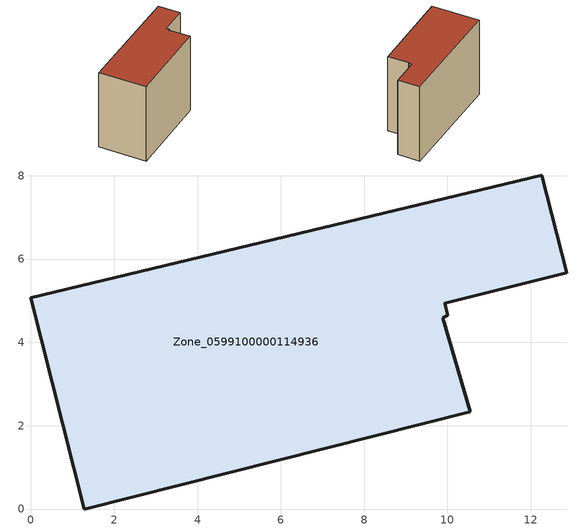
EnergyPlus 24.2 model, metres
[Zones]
Zone_0599100000114936
 floor ground (C_G): 10.55,2.33 1.28,0 0,5.07 12.27,8.02 12.86,5.67 9.94,4.94 10.01,4.65 9.89,4.59 z0
 wall outside (C_F): 12.27,8.02 0,5.07 1.28,0 10.55,2.33 9.89,4.59 10.01,4.65 9.94,4.94 12.86,5.67 12.27,8.02 z0:8.98
 roof outside (C_R): 1.28,0 10.55,2.33 9.89,4.59 10.01,4.65 9.94,4.94 12.86,5.67 12.27,8.02 0,5.07 z8.98
[BUILDING]
Pand.0599100000114936: North Axis=0; Terrain=City; Loads Convergence Tolerance Value=0.04; Temperature Convergence Tolerance Value=0.4; Solar Distribution=FullExterior; Maximum Number of Warmup Days=25; Minimum Number of Warmup Days=1
[Site:Location]
Rotterdam.The.Hague.AP_ZH_NLD Design_Conditions: Latitude=51.96; Longitude=4.45; Time Zone=1; Elevation=-4.5
[SITE:GROUNDTEMPERATURE:BUILDINGSURFACE]
18, 18, 18, 18, 18, 18, 18, 18, 18, 18, 18, 18
[MATERIAL] Thermal Absorptance=0.9; Solar Absorptance=0.7; Visible Absorptance=0.7
Name | Roughness | Thickness | Conductivity | Density | Specific Heat
G.TI.1975-1991 | MediumSmooth | 0.15 | 0.288461 | 540 | 1210
F.TI.1975-1991 | Rough | 0.3 | 0.230769 | 1920 | 840
R.TI.1975-1991 | MediumRough | 0.2 | 0.153846 | 1500 | 1000
[CONSTRUCTION]
C_G: G.TI.1975-1991
C_F: F.TI.1975-1991
C_R: R.TI.1975-1991
[ZONE]
Zone_0599100000114936: Type=1; Multiplier=1; Ceiling Height=Autocalculate; Volume=Autocalculate; Floor Area=autocalculate; Part of Total Floor Area=Yes
[ZONEINFILTRATION:DESIGNFLOWRATE]
Infil_Zone_0599100000114936: Zone or ZoneList or Space or SpaceList=Zone_0599100000114936; Schedule=AlwaysOn; Design Flow Rate Calculation Method=Flow/Area; Flow Rate per Floor Area=0.003; Constant Term Coefficient=1; Temperature Term Coefficient=0; Velocity Term Coefficient=0; Velocity Squared Term Coefficient=0
[HVACTEMPLATE:ZONE:IDEALLOADSAIRSYSTEM]
Zone_0599100000114936: Maximum Heating Supply Air Temperature=50; Minimum Cooling Supply Air Temperature=13; Maximum Heating Supply Air Humidity Ratio=0.0156; Minimum Cooling Supply Air Humidity Ratio=0.0077; Heating Limit=NoLimit; Cooling Limit=NoLimit; Dehumidification Control Type=ConstantSensibleHeatRatio; Cooling Sensible Heat Ratio=0.7; Dehumidification Setpoint=60; Humidification Control Type=None; Humidification Setpoint=30; Outdoor Air Method=None; Outdoor Air Flow Rate per Person=0.00944; Outdoor Air Flow Rate per Zone Floor Area=0; Outdoor Air Flow Rate per Zone=0; Demand Controlled Ventilation Type=None; Outdoor Air Economizer Type=NoEconomizer; Heat Recovery Type=None; Sensible Heat Recovery Effectiveness=0.7; Latent Heat Recovery Effectiveness=0.65
[ZONECONTROL:THERMOSTAT]
ThermostatControl_Zone_0599100000114936: Zone or ZoneList=Zone_0599100000114936; Control Type Schedule=DualSetpointControlType; Control 1=Thermostat_Zone_0599100000114936; Temperature Difference Between Cutout And Setpoint=0
[THERMOSTATSETPOINT:DUALSETPOINT]
Thermostat_Zone_0599100000114936: Heating Setpoint Temperature Schedule=HeatingSetpoint_Zone_0599100000114936; Cooling Setpoint Temperature Schedule=CoolingSetpoint_Zone_0599100000114936
[SCHEDULE:COMPACT]
HeatingSetpoint_Zone_0599100000114936: Through: 12/31, For: AllDays, Until: 24:00, 21
CoolingSetpoint_Zone_0599100000114936: Through: 12/31, For: AllDays, Until: 24:00, 24
DualSetpointControlType: Through: 12/31, For: AllDays, Until: 24:00, 4
AlwaysOn: Through: 12/31, For: AllDays, Until: 24:00, 1
